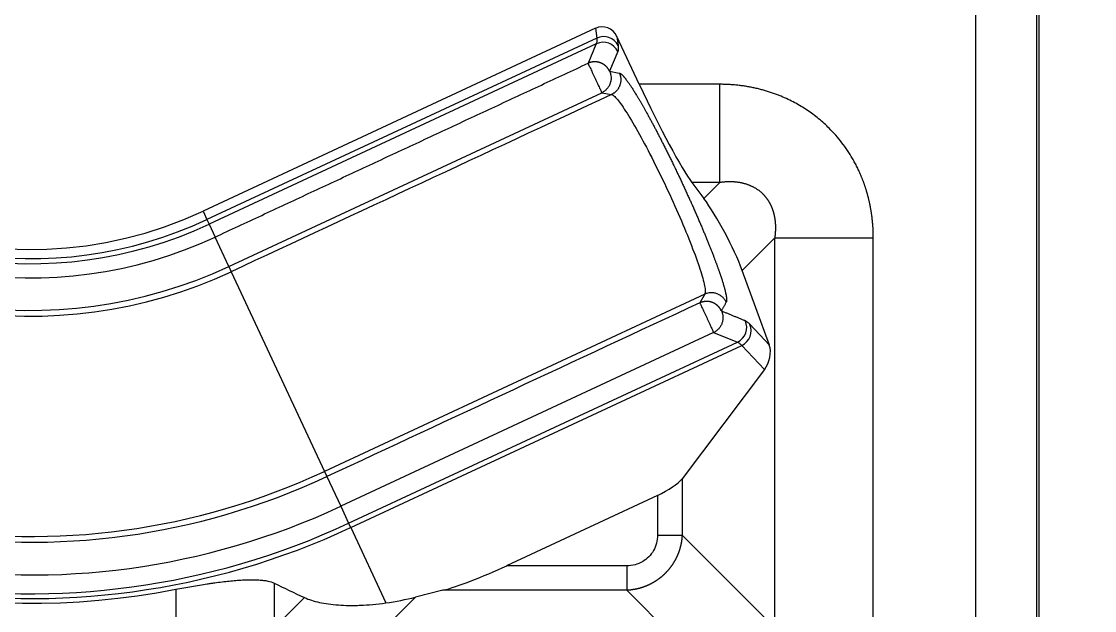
# Model space of a CAD drawing. Header units: millimetres. Extents: x -1286 to 291, y 5350 to 5880.
# Drawn here: x -252.12 to -218.93, y 5693.29 to 5711.52 of the extents above; entities that cross this region are included whole.
import ezdxf

# ---------------------------------------------------------------- set-up
doc = ezdxf.new("R2010")
doc.units = ezdxf.units.MM
doc.layers.add('粗实线层', color=7, linetype='Continuous', lineweight=35)

msp = doc.modelspace()

# ---------------------------------------------------------------- linework, layer by layer
at = {"layer": '粗实线层', "lineweight": 25}
for p, q in [((-222.6, 5684.828), (-222.599, 5729.694)), ((-220.719, 5683.936), (-220.719, 5729.272)), ((-220.643, 5683.86), (-220.643, 5729.156)), ((-234.365, 5711.309), (-246.506, 5705.647)), ((-234.365, 5711.309), (-234.328, 5711.009)), ((-233.013, 5709.576), (-233.703, 5711.056)), ((-233.703, 5711.056), (-233.669, 5710.781)), ((-234.328, 5711.009), (-246.385, 5705.387)), ((-234.341, 5710.831), (-246.319, 5705.246)), ((-233.676, 5710.589), (-233.933, 5709.983)), ((-233.932, 5709.982), (-233.63, 5709.926)), ((-230.525, 5709.576), (-233.013, 5709.576)), ((-245.708, 5703.937), (-234.173, 5709.316)), ((-234.173, 5709.316), (-233.872, 5709.26)), ((-231.385, 5706.535), (-231.017, 5706.043)), ((-230.525, 5706.535), (-231.385, 5706.535)), ((-231.017, 5706.043), (-230.525, 5706.535)), ((-246.506, 5705.647), (-246.385, 5705.387)), ((-246.385, 5705.387), (-246.319, 5705.246)), ((-246.319, 5705.246), (-246.133, 5704.848)), ((-245.708, 5703.937), (-246.133, 5704.848)), ((-229.83, 5703.81), (-228.815, 5704.825)), ((-228.815, 5692.753), (-228.815, 5704.825)), ((-225.774, 5692.753), (-225.774, 5704.825)), ((-245.708, 5703.937), (-245.633, 5703.776)), ((-245.633, 5703.776), (-242.751, 5697.594)), ((-228.989, 5701.502), (-229.83, 5703.81)), ((-230.989, 5703.078), (-242.751, 5697.594)), ((-230.989, 5703.078), (-231.14, 5702.812)), ((-229.592, 5702.147), (-228.989, 5701.502)), ((-230.712, 5701.894), (-242.248, 5696.515)), ((-230.712, 5701.894), (-229.976, 5701.597)), ((-242.002, 5695.989), (-229.976, 5701.597)), ((-241.939, 5695.854), (-229.841, 5701.495)), ((-229.841, 5701.495), (-229.138, 5700.744)), ((-229.138, 5700.744), (-231.688, 5697.366)), ((-242.751, 5697.594), (-242.675, 5697.433)), ((-242.675, 5697.433), (-242.248, 5696.515)), ((-231.688, 5697.366), (-231.688, 5695.626)), ((-232.448, 5696.851), (-237.114, 5694.675)), ((-232.448, 5696.851), (-232.448, 5695.626)), ((-242.248, 5696.515), (-242.002, 5695.989)), ((-241.939, 5695.854), (-242.002, 5695.989)), ((-241.939, 5695.854), (-240.853, 5693.524)), ((-231.688, 5695.626), (-228.815, 5692.753)), ((-233.398, 5694.675), (-237.114, 5694.675)), ((-244.308, 5694.137), (-244.308, 5692.753)), ((-247.348, 5693.946), (-247.348, 5692.753)), ((-239.088, 5693.915), (-239.937, 5693.702)), ((-233.398, 5693.915), (-239.088, 5693.915)), ((-233.398, 5693.915), (-230.525, 5691.042)), ((-243.371, 5693.689), (-244.308, 5692.753)), ((-239.937, 5693.702), (-242.597, 5691.042))]:
    msp.add_line(p, q, dxfattribs=at)
for centre, radius, start, end in [((-224.702, 5680.9), 102.402, 14.30847, 151.42209), ((-224.702, 5680.9), 101.899, 14.30847, 151.42209), ((-224.702, 5680.9), 101.532, 14.36134, 151.30913), ((-224.702, 5680.9), 101.03, 14.36134, 151.30913), ((-218.672, 5680.9), 84.503, 92.75328, 175.77764), ((-218.672, 5680.9), 83.513, 92.75328, 175.7588), ((-251.837, 5717.08), 23.42, 90, 295), ((-251.837, 5717.08), 23.271, 90, 295), ((-251.837, 5717.08), 22.691, 90, 295), ((-251.837, 5717.08), 21.678, 90, 295), ((-251.837, 5717.08), 21.5, 90, 295), ((-251.837, 5717.08), 14.68, 90, 295), ((-251.837, 5717.08), 14.501, 90, 295), ((-251.837, 5717.08), 13.496, 90, 295), ((-251.837, 5717.08), 13.057, 90, 295), ((-251.837, 5717.08), 12.901, 90, 295), ((-251.837, 5717.08), 23.565, 191.2293, 280.9806), ((-251.837, 5717.08), 12.615, 205.6517, 295)]:
    msp.add_arc(centre, radius, start, end, dxfattribs=at)
for centre, major_axis, ratio, start_param, end_param in [((-234.155, 5710.832), (0.063, -0.518), 0.962495, 1.897849, 3.446086), ((-234.123, 5710.569), (0.499, 0.061), 0.962495, 0.327033, 1.875289), ((-234.13, 5710.377), (0.462, -0.197), 0.993147, 0.84164, 2.405597), ((-232.702, 5709.576), (1.51, -3.214), 0.079183, 4.675198, 5.914382), ((-230.593, 5704.756), (0.875, -1.68), 0.162866, 0.889704, 2.354307), ((-230.188, 5702.05), (0.188, 0.466), 0.991872, 3.965962, 5.528617), ((-230.046, 5701.935), (0.367, 0.343), 0.962495, 4.407895, 5.956133), ((-229.286, 5701.122), (-0.153, -0.536), 0.541709, 0.952004, 2.500241), ((-232.448, 5697.089), (-0.798, -0.401), 0.239582, 1.451135, 2.690319), ((-237.623, 5694.675), (-1.796, -0.781), 0.106861, 0.572652, 1.811836), ((-241.041, 5694.309), (-2.767, -0.374), 0.28795, 1.599922, 1.941798)]:
    msp.add_ellipse(centre, major_axis=major_axis, ratio=ratio, start_param=start_param, end_param=end_param, dxfattribs=at)
for points, degree in [([(-234.341, 5710.831), (-234.427, 5710.63), (-234.513, 5710.429), (-234.598, 5710.227)], 3), ([(-234.328, 5711.009), (-234.324, 5710.967), (-234.323, 5710.896), (-234.333, 5710.849), (-234.341, 5710.831)], 3), ([(-233.669, 5710.781), (-233.664, 5710.735), (-233.659, 5710.658), (-233.668, 5710.607), (-233.676, 5710.589)], 3), ([(-246.133, 5704.848), (-234.598, 5710.227)], 1), ([(-233.872, 5709.26), (-237.792, 5707.432), (-241.713, 5705.604), (-245.633, 5703.776)], 3), ([(-231.14, 5702.812), (-234.985, 5701.019), (-238.83, 5699.226), (-242.675, 5697.433)], 3), ([(-230.323, 5702.835), (-230.473, 5702.564)], 1), ([(-230.473, 5702.564), (-229.734, 5702.262)], 1), ([(-229.734, 5702.262), (-229.716, 5702.254), (-229.674, 5702.228), (-229.621, 5702.178), (-229.592, 5702.147)], 3), ([(-229.976, 5701.597), (-229.959, 5701.591), (-229.918, 5701.567), (-229.868, 5701.523), (-229.841, 5701.495)], 3), ([(-232.448, 5695.626), (-232.448, 5695.537), (-232.469, 5695.369), (-232.563, 5695.136), (-232.712, 5694.94), (-232.908, 5694.791), (-233.141, 5694.697), (-233.31, 5694.675), (-233.398, 5694.675)], 3), ([(-244.308, 5694.137), (-243.996, 5693.984), (-243.683, 5693.835), (-243.371, 5693.689)], 3)]:
    msp.add_open_spline(points, degree=degree, dxfattribs=at)
for points, degree, knots in [([(-233.932, 5709.984), (-233.934, 5709.987), (-233.937, 5709.994), (-233.943, 5710.005), (-233.949, 5710.015), (-233.954, 5710.025), (-233.961, 5710.035), (-233.967, 5710.045), (-233.974, 5710.055), (-233.98, 5710.065), (-233.987, 5710.074), (-233.995, 5710.083), (-234.002, 5710.093), (-234.01, 5710.102), (-234.018, 5710.11), (-234.026, 5710.119), (-234.034, 5710.127), (-234.043, 5710.135), (-234.051, 5710.143), (-234.06, 5710.151), (-234.069, 5710.159), (-234.079, 5710.166), (-234.088, 5710.173), (-234.098, 5710.18), (-234.107, 5710.187), (-234.117, 5710.194), (-234.127, 5710.2), (-234.138, 5710.206), (-234.148, 5710.212), (-234.159, 5710.217), (-234.169, 5710.222), (-234.18, 5710.227), (-234.191, 5710.232), (-234.202, 5710.237), (-234.213, 5710.241), (-234.224, 5710.245), (-234.235, 5710.249), (-234.247, 5710.252), (-234.258, 5710.255), (-234.27, 5710.258), (-234.282, 5710.261), (-234.293, 5710.263), (-234.305, 5710.266), (-234.317, 5710.267), (-234.329, 5710.269), (-234.34, 5710.27), (-234.352, 5710.271), (-234.364, 5710.272), (-234.376, 5710.272), (-234.388, 5710.273), (-234.4, 5710.272), (-234.412, 5710.272), (-234.424, 5710.271), (-234.436, 5710.27), (-234.448, 5710.269), (-234.46, 5710.267), (-234.472, 5710.266), (-234.484, 5710.264), (-234.496, 5710.261), (-234.507, 5710.258), (-234.519, 5710.255), (-234.531, 5710.252), (-234.542, 5710.249), (-234.554, 5710.245), (-234.565, 5710.241), (-234.576, 5710.236), (-234.587, 5710.232), (-234.595, 5710.228), (-234.598, 5710.227)], 3, [0, 0, 0, 0, 0.015001, 0.030003, 0.045006, 0.060011, 0.075016, 0.090023, 0.105032, 0.120042, 0.135055, 0.150069, 0.165086, 0.180105, 0.195127, 0.210152, 0.225179, 0.24021, 0.255244, 0.270281, 0.285322, 0.300367, 0.315416, 0.330469, 0.345527, 0.360589, 0.375657, 0.390729, 0.405806, 0.420889, 0.435978, 0.451072, 0.466173, 0.48128, 0.496393, 0.511513, 0.526639, 0.541773, 0.556914, 0.572063, 0.587219, 0.602383, 0.617555, 0.632735, 0.647924, 0.663122, 0.678328, 0.693543, 0.708767, 0.724001, 0.739245, 0.754498, 0.769761, 0.785034, 0.800317, 0.815611, 0.830915, 0.84623, 0.861556, 0.876893, 0.892241, 0.9076, 0.922971, 0.938353, 0.953747, 0.969153, 0.98457, 1, 1, 1, 1]), ([(-234.598, 5710.227), (-234.597, 5710.225), (-234.595, 5710.221), (-234.588, 5710.206), (-234.584, 5710.196), (-234.572, 5710.172), (-234.565, 5710.157), (-234.55, 5710.123), (-234.541, 5710.104), (-234.521, 5710.063), (-234.511, 5710.04), (-234.488, 5709.992), (-234.477, 5709.966), (-234.452, 5709.913), (-234.439, 5709.886), (-234.413, 5709.83), (-234.4, 5709.801), (-234.386, 5709.773)], 3, [0, 0, 0, 0, 0.125, 0.125, 0.25, 0.25, 0.375, 0.375, 0.5, 0.5, 0.625, 0.625, 0.75, 0.75, 0.875, 0.875, 1, 1, 1, 1]), ([(-234.386, 5709.773), (-234.373, 5709.744), (-234.36, 5709.716), (-234.333, 5709.66), (-234.321, 5709.632), (-234.296, 5709.579), (-234.284, 5709.553), (-234.261, 5709.505), (-234.251, 5709.482), (-234.231, 5709.441), (-234.222, 5709.422), (-234.207, 5709.388), (-234.2, 5709.373), (-234.189, 5709.349), (-234.184, 5709.339), (-234.177, 5709.325), (-234.175, 5709.32), (-234.174, 5709.318)], 3, [0, 0, 0, 0, 0.125, 0.125, 0.25, 0.25, 0.375, 0.375, 0.5, 0.5, 0.625, 0.625, 0.75, 0.75, 0.875, 0.875, 1, 1, 1, 1]), ([(-233.932, 5709.983), (-233.918, 5709.953), (-233.907, 5709.922), (-233.892, 5709.858), (-233.887, 5709.826), (-233.885, 5709.76), (-233.886, 5709.727), (-233.896, 5709.662), (-233.905, 5709.63), (-233.927, 5709.569), (-233.941, 5709.539), (-233.975, 5709.483), (-233.995, 5709.456), (-234.039, 5709.408), (-234.063, 5709.386), (-234.116, 5709.347), (-234.144, 5709.33), (-234.173, 5709.316)], 3, [0, 0, 0, 0, 0.125, 0.125, 0.25, 0.25, 0.375, 0.375, 0.5, 0.5, 0.625, 0.625, 0.75, 0.75, 0.875, 0.875, 1, 1, 1, 1]), ([(-233.63, 5709.926), (-233.591, 5709.919), (-233.453, 5709.774), (-233.265, 5709.511), (-233.034, 5709.139), (-232.77, 5708.674), (-232.62, 5708.394), (-232.472, 5708.119), (-232.158, 5707.502), (-231.999, 5707.176), (-231.839, 5706.847), (-231.531, 5706.186), (-231.382, 5705.852), (-231.235, 5705.523), (-230.965, 5704.886), (-230.848, 5704.595), (-230.73, 5704.301), (-230.543, 5703.796), (-230.406, 5703.379), (-230.326, 5703.067), (-230.304, 5702.871), (-230.323, 5702.835)], 2, [0, 0, 0, 0.0625, 0.125, 0.1875, 0.25, 0.3125, 0.3125, 0.375, 0.4375, 0.4375, 0.5, 0.5625, 0.5625, 0.625, 0.6875, 0.6875, 0.75, 0.8125, 0.875, 0.9375, 1, 1, 1]), ([(-225.774, 5704.825), (-225.774, 5704.837), (-225.774, 5704.861), (-225.774, 5704.896), (-225.775, 5704.932), (-225.776, 5704.967), (-225.777, 5705.003), (-225.778, 5705.038), (-225.78, 5705.073), (-225.781, 5705.108), (-225.783, 5705.143), (-225.786, 5705.178), (-225.788, 5705.213), (-225.791, 5705.248), (-225.794, 5705.283), (-225.797, 5705.317), (-225.8, 5705.352), (-225.804, 5705.386), (-225.808, 5705.421), (-225.812, 5705.455), (-225.816, 5705.489), (-225.821, 5705.523), (-225.825, 5705.557), (-225.83, 5705.591), (-225.836, 5705.625), (-225.841, 5705.658), (-225.847, 5705.692), (-225.853, 5705.725), (-225.859, 5705.759), (-225.865, 5705.792), (-225.871, 5705.825), (-225.878, 5705.858), (-225.885, 5705.891), (-225.892, 5705.924), (-225.9, 5705.956), (-225.907, 5705.989), (-225.915, 5706.021), (-225.923, 5706.053), (-225.931, 5706.085), (-225.939, 5706.117), (-225.948, 5706.149), (-225.957, 5706.181), (-225.966, 5706.213), (-225.975, 5706.244), (-225.984, 5706.276), (-225.993, 5706.307), (-226.003, 5706.338), (-226.013, 5706.369), (-226.023, 5706.4), (-226.033, 5706.43), (-226.044, 5706.461), (-226.055, 5706.491), (-226.065, 5706.522), (-226.076, 5706.552), (-226.088, 5706.582), (-226.099, 5706.611), (-226.111, 5706.641), (-226.122, 5706.671), (-226.134, 5706.7), (-226.162, 5706.768), (-226.207, 5706.872), (-226.273, 5707.011), (-226.343, 5707.146), (-226.44, 5707.32), (-226.571, 5707.53), (-226.744, 5707.771), (-226.932, 5708), (-227.168, 5708.252), (-227.46, 5708.517), (-227.757, 5708.737), (-228.008, 5708.896), (-228.204, 5709.008), (-228.41, 5709.111), (-228.57, 5709.183), (-228.682, 5709.228), (-228.74, 5709.251), (-228.8, 5709.274), (-228.86, 5709.295), (-228.92, 5709.316), (-228.981, 5709.336), (-229.043, 5709.356), (-229.105, 5709.375), (-229.168, 5709.393), (-229.231, 5709.41), (-229.295, 5709.427), (-229.36, 5709.442), (-229.425, 5709.457), (-229.49, 5709.471), (-229.556, 5709.484), (-229.623, 5709.497), (-229.69, 5709.508), (-229.757, 5709.519), (-229.825, 5709.529), (-229.893, 5709.538), (-229.962, 5709.546), (-230.031, 5709.553), (-230.1, 5709.559), (-230.17, 5709.564), (-230.241, 5709.569), (-230.311, 5709.572), (-230.382, 5709.574), (-230.453, 5709.576), (-230.501, 5709.576), (-230.525, 5709.576)], 3, [0, 0, 0, 0, 0.004758, 0.009508, 0.014248, 0.018979, 0.023701, 0.028413, 0.033116, 0.037811, 0.042496, 0.047171, 0.051838, 0.056495, 0.061143, 0.065782, 0.070412, 0.075033, 0.079645, 0.084248, 0.088842, 0.093427, 0.098002, 0.102568, 0.107124, 0.111671, 0.116209, 0.120737, 0.125255, 0.129764, 0.134263, 0.138752, 0.143232, 0.147702, 0.152162, 0.156613, 0.161054, 0.165485, 0.169906, 0.174318, 0.17872, 0.183112, 0.187495, 0.191868, 0.196231, 0.200585, 0.20493, 0.209265, 0.213591, 0.217907, 0.222214, 0.226512, 0.230801, 0.23508, 0.23935, 0.24361, 0.247861, 0.252102, 0.256333, 0.260555, 0.281308, 0.301817, 0.322082, 0.3421, 0.381591, 0.421116, 0.460653, 0.500185, 0.55923, 0.618196, 0.647794, 0.677935, 0.708623, 0.739851, 0.748228, 0.756649, 0.765112, 0.773616, 0.782162, 0.790751, 0.799381, 0.808054, 0.81677, 0.825529, 0.834332, 0.843177, 0.852066, 0.860999, 0.869974, 0.878993, 0.888053, 0.897157, 0.906301, 0.915487, 0.924714, 0.933981, 0.943289, 0.952638, 0.962028, 0.97146, 0.980932, 0.990446, 1, 1, 1, 1]), ([(-230.525, 5706.535), (-230.525, 5706.589), (-230.525, 5706.656), (-230.525, 5706.811), (-230.525, 5706.9), (-230.525, 5707.099), (-230.525, 5707.208), (-230.525, 5707.446), (-230.525, 5707.573), (-230.525, 5707.844), (-230.525, 5707.986), (-230.525, 5708.283), (-230.525, 5708.438), (-230.525, 5708.754), (-230.525, 5708.916), (-230.525, 5709.244), (-230.525, 5709.41), (-230.525, 5709.576)], 3, [0, 0, 0, 0, 0.125, 0.125, 0.25, 0.25, 0.375, 0.375, 0.5, 0.5, 0.625, 0.625, 0.75, 0.75, 0.875, 0.875, 1, 1, 1, 1]), ([(-233.872, 5709.26), (-233.857, 5709.258), (-233.791, 5709.228), (-233.607, 5709.022), (-233.268, 5708.496), (-232.854, 5707.756), (-232.403, 5706.871), (-231.957, 5705.922), (-231.556, 5704.993), (-231.236, 5704.171), (-231.027, 5703.531), (-230.961, 5703.192), (-230.977, 5703.097), (-230.989, 5703.079)], 3, [0, 0, 0, 0, 0.036519, 0.13784, 0.238894, 0.339578, 0.440118, 0.54052, 0.641019, 0.74168, 0.842647, 0.944035, 1, 1, 1, 1]), ([(-228.815, 5704.825), (-228.813, 5704.833), (-228.811, 5704.848), (-228.808, 5704.871), (-228.805, 5704.894), (-228.803, 5704.916), (-228.801, 5704.939), (-228.799, 5704.962), (-228.797, 5704.984), (-228.795, 5705.006), (-228.794, 5705.028), (-228.793, 5705.05), (-228.792, 5705.072), (-228.792, 5705.094), (-228.791, 5705.116), (-228.791, 5705.138), (-228.792, 5705.159), (-228.792, 5705.18), (-228.793, 5705.202), (-228.793, 5705.223), (-228.794, 5705.244), (-228.796, 5705.265), (-228.797, 5705.285), (-228.799, 5705.306), (-228.801, 5705.326), (-228.803, 5705.347), (-228.806, 5705.367), (-228.808, 5705.387), (-228.811, 5705.407), (-228.814, 5705.426), (-228.818, 5705.446), (-228.821, 5705.465), (-228.825, 5705.485), (-228.829, 5705.504), (-228.833, 5705.523), (-228.837, 5705.542), (-228.842, 5705.561), (-228.847, 5705.579), (-228.852, 5705.597), (-228.857, 5705.616), (-228.862, 5705.634), (-228.868, 5705.652), (-228.874, 5705.669), (-228.879, 5705.687), (-228.886, 5705.705), (-228.892, 5705.722), (-228.899, 5705.739), (-228.905, 5705.756), (-228.912, 5705.773), (-228.919, 5705.789), (-228.927, 5705.806), (-228.934, 5705.822), (-228.942, 5705.838), (-228.95, 5705.854), (-228.958, 5705.87), (-228.966, 5705.886), (-228.975, 5705.901), (-228.983, 5705.916), (-228.992, 5705.931), (-229.001, 5705.946), (-229.01, 5705.961), (-229.019, 5705.976), (-229.029, 5705.99), (-229.038, 5706.004), (-229.048, 5706.018), (-229.058, 5706.032), (-229.068, 5706.046), (-229.078, 5706.059), (-229.089, 5706.072), (-229.099, 5706.086), (-229.11, 5706.098), (-229.121, 5706.111), (-229.132, 5706.124), (-229.143, 5706.136), (-229.155, 5706.148), (-229.166, 5706.16), (-229.181, 5706.176), (-229.2, 5706.194), (-229.223, 5706.215), (-229.247, 5706.236), (-229.271, 5706.256), (-229.296, 5706.276), (-229.321, 5706.295), (-229.348, 5706.313), (-229.374, 5706.331), (-229.402, 5706.348), (-229.43, 5706.365), (-229.459, 5706.381), (-229.488, 5706.396), (-229.518, 5706.411), (-229.548, 5706.425), (-229.579, 5706.439), (-229.611, 5706.451), (-229.643, 5706.464), (-229.676, 5706.475), (-229.709, 5706.486), (-229.743, 5706.496), (-229.778, 5706.505), (-229.813, 5706.514), (-229.848, 5706.522), (-229.884, 5706.529), (-229.921, 5706.535), (-229.958, 5706.541), (-229.996, 5706.546), (-230.034, 5706.55), (-230.072, 5706.553), (-230.111, 5706.556), (-230.151, 5706.557), (-230.191, 5706.558), (-230.231, 5706.558), (-230.272, 5706.558), (-230.313, 5706.556), (-230.355, 5706.554), (-230.397, 5706.55), (-230.439, 5706.546), (-230.482, 5706.541), (-230.511, 5706.537), (-230.525, 5706.535)], 3, [0, 0, 0, 0, 0.008385, 0.016713, 0.024984, 0.033198, 0.041356, 0.049458, 0.057503, 0.065493, 0.073428, 0.081308, 0.089134, 0.096906, 0.104624, 0.112288, 0.119899, 0.127458, 0.134965, 0.14242, 0.149824, 0.157176, 0.164478, 0.17173, 0.178933, 0.186086, 0.193191, 0.200247, 0.207256, 0.214217, 0.221132, 0.228001, 0.234824, 0.241601, 0.248335, 0.255024, 0.26167, 0.268273, 0.274834, 0.281354, 0.287832, 0.29427, 0.300668, 0.307027, 0.313348, 0.319632, 0.325878, 0.332088, 0.338262, 0.344402, 0.350507, 0.356579, 0.362619, 0.368626, 0.374603, 0.38055, 0.386467, 0.392356, 0.398217, 0.404051, 0.40986, 0.415643, 0.421402, 0.427138, 0.432852, 0.438544, 0.444215, 0.449867, 0.455501, 0.461116, 0.466715, 0.472299, 0.477868, 0.483423, 0.488965, 0.494496, 0.500016, 0.510372, 0.520769, 0.531212, 0.54171, 0.552268, 0.562893, 0.573591, 0.584368, 0.595229, 0.606182, 0.617232, 0.628384, 0.639643, 0.651015, 0.662505, 0.674118, 0.685859, 0.697732, 0.709741, 0.721892, 0.734188, 0.746634, 0.759233, 0.771988, 0.784904, 0.797985, 0.811232, 0.824651, 0.838243, 0.852012, 0.86596, 0.880091, 0.894406, 0.90891, 0.923603, 0.938489, 0.953569, 0.968847, 0.984323, 1, 1, 1, 1]), ([(-230.323, 5702.835), (-230.337, 5702.865), (-230.354, 5702.893), (-230.393, 5702.946), (-230.415, 5702.97), (-230.464, 5703.014), (-230.49, 5703.034), (-230.546, 5703.068), (-230.576, 5703.082), (-230.637, 5703.105), (-230.669, 5703.113), (-230.734, 5703.123), (-230.767, 5703.125), (-230.832, 5703.122), (-230.865, 5703.118), (-230.928, 5703.103), (-230.959, 5703.092), (-230.989, 5703.078)], 3, [0, 0, 0, 0, 0.125, 0.125, 0.25, 0.25, 0.375, 0.375, 0.5, 0.5, 0.625, 0.625, 0.75, 0.75, 0.875, 0.875, 1, 1, 1, 1]), ([(-230.472, 5702.564), (-230.474, 5702.568), (-230.477, 5702.575), (-230.482, 5702.585), (-230.488, 5702.595), (-230.494, 5702.605), (-230.499, 5702.615), (-230.506, 5702.625), (-230.512, 5702.634), (-230.519, 5702.644), (-230.525, 5702.653), (-230.532, 5702.662), (-230.54, 5702.671), (-230.547, 5702.68), (-230.555, 5702.689), (-230.563, 5702.698), (-230.571, 5702.706), (-230.579, 5702.714), (-230.588, 5702.722), (-230.596, 5702.73), (-230.605, 5702.738), (-230.614, 5702.745), (-230.623, 5702.752), (-230.633, 5702.759), (-230.642, 5702.766), (-230.652, 5702.773), (-230.662, 5702.779), (-230.672, 5702.785), (-230.683, 5702.791), (-230.693, 5702.797), (-230.703, 5702.802), (-230.714, 5702.808), (-230.725, 5702.812), (-230.736, 5702.817), (-230.747, 5702.822), (-230.758, 5702.826), (-230.769, 5702.83), (-230.781, 5702.833), (-230.792, 5702.837), (-230.804, 5702.84), (-230.816, 5702.843), (-230.827, 5702.845), (-230.839, 5702.848), (-230.851, 5702.85), (-230.863, 5702.851), (-230.875, 5702.853), (-230.887, 5702.854), (-230.899, 5702.855), (-230.911, 5702.856), (-230.924, 5702.856), (-230.936, 5702.856), (-230.948, 5702.856), (-230.96, 5702.855), (-230.972, 5702.854), (-230.985, 5702.853), (-230.997, 5702.851), (-231.009, 5702.85), (-231.021, 5702.847), (-231.033, 5702.845), (-231.045, 5702.842), (-231.057, 5702.839), (-231.069, 5702.836), (-231.081, 5702.832), (-231.093, 5702.829), (-231.105, 5702.824), (-231.116, 5702.82), (-231.128, 5702.815), (-231.135, 5702.812), (-231.139, 5702.81)], 3, [0, 0, 0, 0, 0.01453, 0.029077, 0.043639, 0.058217, 0.072811, 0.087422, 0.102049, 0.116692, 0.131353, 0.14603, 0.160724, 0.175436, 0.190165, 0.204911, 0.219675, 0.234457, 0.249257, 0.264075, 0.278912, 0.293767, 0.30864, 0.323533, 0.338445, 0.353376, 0.368326, 0.383296, 0.398285, 0.413295, 0.428324, 0.443374, 0.458444, 0.473535, 0.488646, 0.503779, 0.518932, 0.534107, 0.549303, 0.564521, 0.579761, 0.595022, 0.610306, 0.625612, 0.640941, 0.656291, 0.671665, 0.687062, 0.702481, 0.717924, 0.73339, 0.74888, 0.764393, 0.77993, 0.79549, 0.811075, 0.826684, 0.842317, 0.857974, 0.873655, 0.889362, 0.905093, 0.920848, 0.936629, 0.952434, 0.968264, 0.98412, 1, 1, 1, 1]), ([(-231.139, 5702.81), (-231.138, 5702.808), (-231.136, 5702.803), (-231.129, 5702.789), (-231.125, 5702.779), (-231.113, 5702.754), (-231.107, 5702.74), (-231.091, 5702.706), (-231.082, 5702.687), (-231.063, 5702.645), (-231.052, 5702.623), (-231.029, 5702.575), (-231.018, 5702.549), (-230.993, 5702.496), (-230.98, 5702.469), (-230.954, 5702.413), (-230.94, 5702.384), (-230.927, 5702.356)], 3, [0, 0, 0, 0, 0.125, 0.125, 0.25, 0.25, 0.375, 0.375, 0.5, 0.5, 0.625, 0.625, 0.75, 0.75, 0.875, 0.875, 1, 1, 1, 1]), ([(-230.472, 5702.563), (-230.458, 5702.534), (-230.447, 5702.503), (-230.431, 5702.439), (-230.427, 5702.406), (-230.424, 5702.34), (-230.425, 5702.307), (-230.435, 5702.242), (-230.443, 5702.21), (-230.466, 5702.148), (-230.48, 5702.119), (-230.514, 5702.062), (-230.533, 5702.036), (-230.577, 5701.987), (-230.602, 5701.965), (-230.654, 5701.925), (-230.683, 5701.908), (-230.712, 5701.894)], 3, [0, 0, 0, 0, 0.125, 0.125, 0.25, 0.25, 0.375, 0.375, 0.5, 0.5, 0.625, 0.625, 0.75, 0.75, 0.875, 0.875, 1, 1, 1, 1]), ([(-230.927, 5702.356), (-230.901, 5702.3), (-230.875, 5702.244), (-230.826, 5702.14), (-230.804, 5702.092), (-230.765, 5702.009), (-230.749, 5701.975), (-230.726, 5701.924), (-230.719, 5701.908), (-230.716, 5701.903)], 3, [0, 0, 0, 0, 0.25, 0.25, 0.5, 0.5, 0.75, 0.75, 1, 1, 1, 1]), ([(-231.688, 5695.626), (-231.688, 5695.619), (-231.688, 5695.606), (-231.69, 5695.585), (-231.691, 5695.565), (-231.693, 5695.545), (-231.695, 5695.525), (-231.697, 5695.505), (-231.699, 5695.485), (-231.702, 5695.465), (-231.705, 5695.445), (-231.708, 5695.425), (-231.711, 5695.405), (-231.715, 5695.385), (-231.718, 5695.365), (-231.722, 5695.346), (-231.726, 5695.326), (-231.731, 5695.306), (-231.735, 5695.287), (-231.74, 5695.267), (-231.745, 5695.248), (-231.75, 5695.228), (-231.756, 5695.209), (-231.762, 5695.189), (-231.767, 5695.17), (-231.774, 5695.151), (-231.78, 5695.132), (-231.786, 5695.113), (-231.793, 5695.094), (-231.8, 5695.075), (-231.807, 5695.056), (-231.815, 5695.038), (-231.822, 5695.019), (-231.83, 5695.001), (-231.838, 5694.982), (-231.846, 5694.964), (-231.855, 5694.946), (-231.864, 5694.927), (-231.872, 5694.909), (-231.881, 5694.891), (-231.891, 5694.874), (-231.9, 5694.856), (-231.91, 5694.838), (-231.92, 5694.821), (-231.93, 5694.803), (-231.94, 5694.786), (-231.95, 5694.769), (-231.961, 5694.752), (-231.972, 5694.735), (-231.983, 5694.718), (-231.994, 5694.701), (-232.005, 5694.685), (-232.017, 5694.668), (-232.028, 5694.652), (-232.04, 5694.636), (-232.052, 5694.62), (-232.065, 5694.604), (-232.077, 5694.588), (-232.09, 5694.573), (-232.102, 5694.557), (-232.115, 5694.542), (-232.128, 5694.527), (-232.142, 5694.512), (-232.155, 5694.497), (-232.169, 5694.482), (-232.183, 5694.467), (-232.197, 5694.453), (-232.211, 5694.439), (-232.225, 5694.424), (-232.239, 5694.411), (-232.254, 5694.397), (-232.269, 5694.383), (-232.284, 5694.37), (-232.299, 5694.356), (-232.314, 5694.343), (-232.329, 5694.33), (-232.345, 5694.317), (-232.36, 5694.305), (-232.376, 5694.292), (-232.392, 5694.28), (-232.408, 5694.268), (-232.424, 5694.256), (-232.44, 5694.244), (-232.457, 5694.233), (-232.473, 5694.222), (-232.49, 5694.21), (-232.507, 5694.199), (-232.524, 5694.189), (-232.541, 5694.178), (-232.558, 5694.168), (-232.575, 5694.157), (-232.593, 5694.147), (-232.61, 5694.138), (-232.628, 5694.128), (-232.646, 5694.118), (-232.663, 5694.109), (-232.681, 5694.1), (-232.699, 5694.091), (-232.718, 5694.083), (-232.736, 5694.074), (-232.754, 5694.066), (-232.773, 5694.058), (-232.791, 5694.05), (-232.81, 5694.043), (-232.828, 5694.035), (-232.847, 5694.028), (-232.866, 5694.021), (-232.885, 5694.014), (-232.904, 5694.008), (-232.923, 5694.001), (-232.942, 5693.995), (-232.962, 5693.989), (-232.981, 5693.984), (-233, 5693.978), (-233.02, 5693.973), (-233.039, 5693.968), (-233.059, 5693.963), (-233.078, 5693.959), (-233.098, 5693.954), (-233.118, 5693.95), (-233.137, 5693.946), (-233.157, 5693.942), (-233.177, 5693.939), (-233.197, 5693.936), (-233.217, 5693.933), (-233.237, 5693.93), (-233.257, 5693.927), (-233.277, 5693.925), (-233.297, 5693.923), (-233.317, 5693.921), (-233.337, 5693.919), (-233.358, 5693.917), (-233.378, 5693.916), (-233.391, 5693.916), (-233.398, 5693.915)], 3, [0, 0, 0, 0, 0.007654, 0.015305, 0.022952, 0.030595, 0.038235, 0.045872, 0.053505, 0.061135, 0.068762, 0.076386, 0.084006, 0.091624, 0.099238, 0.106849, 0.114458, 0.122064, 0.129667, 0.137267, 0.144864, 0.152459, 0.160052, 0.167641, 0.175229, 0.182814, 0.190396, 0.197977, 0.205555, 0.213131, 0.220704, 0.228276, 0.235846, 0.243413, 0.250979, 0.258543, 0.266105, 0.273666, 0.281225, 0.288782, 0.296338, 0.303892, 0.311444, 0.318996, 0.326546, 0.334094, 0.341642, 0.349188, 0.356733, 0.364277, 0.37182, 0.379362, 0.386904, 0.394444, 0.401984, 0.409523, 0.417061, 0.424599, 0.432136, 0.439672, 0.447209, 0.454744, 0.46228, 0.469815, 0.47735, 0.484885, 0.49242, 0.499955, 0.507489, 0.515024, 0.522559, 0.530094, 0.53763, 0.545166, 0.552702, 0.560238, 0.567775, 0.575313, 0.582851, 0.59039, 0.597929, 0.605469, 0.61301, 0.620552, 0.628095, 0.635639, 0.643184, 0.65073, 0.658277, 0.665825, 0.673375, 0.680926, 0.688478, 0.696032, 0.703587, 0.711144, 0.718702, 0.726262, 0.733824, 0.741387, 0.748953, 0.75652, 0.764089, 0.77166, 0.779234, 0.786809, 0.794386, 0.801966, 0.809548, 0.817133, 0.824719, 0.832308, 0.8399, 0.847494, 0.855091, 0.862691, 0.870293, 0.877898, 0.885506, 0.893116, 0.90073, 0.908347, 0.915966, 0.923589, 0.931215, 0.938844, 0.946477, 0.954113, 0.961752, 0.969394, 0.97704, 0.98469, 0.992343, 1, 1, 1, 1]), ([(-232.448, 5695.626), (-232.365, 5695.626), (-232.282, 5695.626), (-232.124, 5695.626), (-232.048, 5695.626), (-231.913, 5695.626), (-231.853, 5695.626), (-231.754, 5695.626), (-231.715, 5695.626), (-231.688, 5695.626)], 3, [0, 0, 0, 0, 0.25, 0.25, 0.5, 0.5, 0.75, 0.75, 1, 1, 1, 1]), ([(-247.348, 5693.946), (-247.183, 5693.978), (-247.019, 5694.008), (-246.695, 5694.064), (-246.535, 5694.09), (-246.357, 5694.117), (-246.337, 5694.12), (-246.298, 5694.126), (-246.278, 5694.129), (-246.219, 5694.137), (-246.102, 5694.154), (-245.989, 5694.168), (-245.767, 5694.195), (-245.625, 5694.21), (-245.455, 5694.224), (-245.421, 5694.226), (-245.355, 5694.231), (-245.322, 5694.233), (-245.225, 5694.238), (-245.163, 5694.24), (-244.984, 5694.244), (-244.875, 5694.243), (-244.75, 5694.234), (-244.725, 5694.233), (-244.678, 5694.228), (-244.654, 5694.225), (-244.587, 5694.217), (-244.545, 5694.21), (-244.428, 5694.185), (-244.362, 5694.164), (-244.308, 5694.137)], 3, [0, 0, 0, 0, 0.125, 0.125, 0.25, 0.25, 0.265625, 0.265625, 0.28125, 0.28125, 0.3125, 0.375, 0.375, 0.5, 0.5, 0.53125, 0.53125, 0.5625, 0.5625, 0.625, 0.625, 0.75, 0.75, 0.78125, 0.78125, 0.8125, 0.8125, 0.875, 0.875, 1, 1, 1, 1]), ([(-243.371, 5693.689), (-243.305, 5693.658), (-243.232, 5693.631), (-243.075, 5693.582), (-242.992, 5693.56), (-242.816, 5693.522), (-242.723, 5693.506), (-242.528, 5693.48), (-242.426, 5693.469), (-242.214, 5693.454), (-242.104, 5693.449), (-241.961, 5693.447), (-241.932, 5693.447), (-241.874, 5693.447), (-241.844, 5693.447), (-241.755, 5693.448), (-241.695, 5693.449), (-241.511, 5693.457), (-241.385, 5693.465), (-241.125, 5693.488), (-240.991, 5693.504), (-240.853, 5693.524)], 3, [0, 0, 0, 0, 0.125, 0.125, 0.25, 0.25, 0.375, 0.375, 0.5, 0.5, 0.625, 0.625, 0.65625, 0.65625, 0.6875, 0.6875, 0.75, 0.75, 0.875, 0.875, 1, 1, 1, 1])]:
    msp.add_open_spline(points, degree=degree, knots=knots, dxfattribs=at)
for points, weights in [([(-233.63, 5709.926), (-233.508, 5709.66), (-233.608, 5709.385), (-233.872, 5709.26)], [1.17033403273, 0.943216369565, 0.94322198923, 1.17035089172]), ([(-228.815, 5704.825), (-228.352, 5704.825), (-227.195, 5704.825), (-225.774, 5704.825)], [1.10245810282, 0.965841536613, 0.965847299304, 1.10247539089]), ([(-233.398, 5694.675), (-233.398, 5694.32), (-233.398, 5694.031), (-233.398, 5693.915)], [1.10245159129, 0.965843340653, 0.965849469846, 1.10246997887])]:
    msp.add_rational_spline(points, weights, degree=3, dxfattribs=at)

doc.saveas('drawing.dxf')
